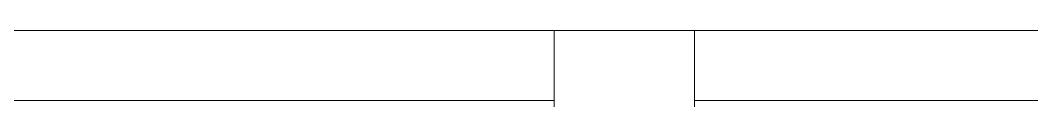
# Model space of a CAD drawing. Header units: millimetres. Extents: x -10051 to 73829, y -4843 to 44223.
# Drawn here: x 37301 to 37733.2, y 2038.2 to 2068.2 of the extents above; entities that cross this region are included whole.
import ezdxf

# ---------------------------------------------------------------- set-up
doc = ezdxf.new("R2010")
doc.units = ezdxf.units.MM
doc.layers.add('_ Окна', color=7, linetype='Continuous', lineweight=9)
doc.layers.add('Окна', color=7, linetype='Continuous', lineweight=9)

# ---------------------------------------------------------------- blocks, each defined once
blk = doc.blocks.new('окно трехпол с фрамугой - 1800 и 1820х2300_h___нов_ ок15-2116658-План потолков 4-го этажа')
at = {"layer": '_ Окна', "lineweight": 18}
for p, q in [((-470, 75), (-470, 135)), ((-410, 135), (-410, 75)), ((-410, 75), (-470, 75))]:
    blk.add_line(p, q, dxfattribs=at)
at = {"layer": '_ Окна'}
for p, q in [((-830, 105), (-470, 105)), ((-410, 105), (410, 105))]:
    blk.add_line(p, q, dxfattribs=at)
at = {"layer": 'Окна'}
for p, q in [((-470, 75), (-830, 75)), ((-470, 75), (-410, 75)), ((410, 75), (-410, 75))]:
    blk.add_line(p, q, dxfattribs=at)

msp = doc.modelspace()

# ---------------------------------------------------------------- block references
at = {"layer": 'Окна', "rotation": 180}
msp.add_blockref('окно трехпол с фрамугой - 1800 и 1820х2300_h___нов_ ок15-2116658-План потолков 4-го этажа', (37119.138, 2143.232), dxfattribs=at)

doc.saveas('drawing.dxf')
